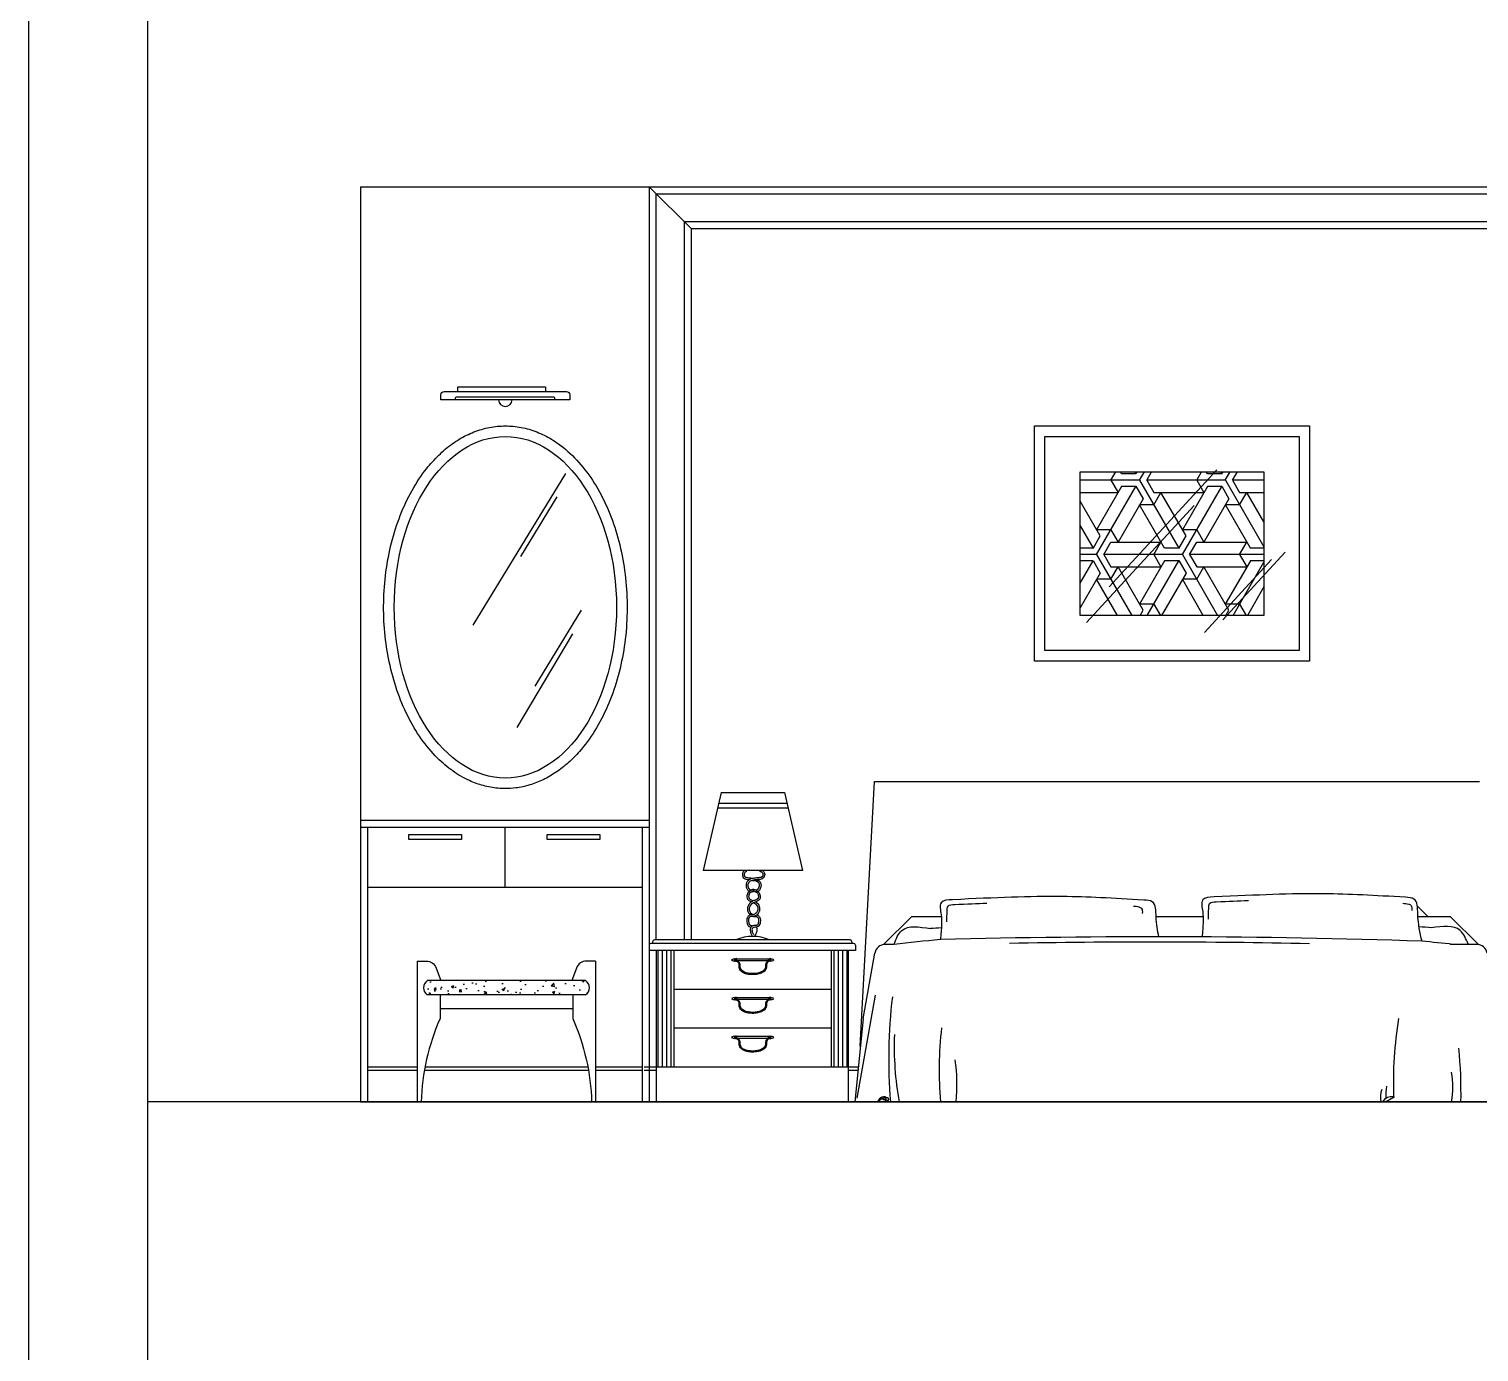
# Model space of a CAD drawing. Header units: inches. Extents: x 8.9 to 51.4, y 11.8 to 36.6.
# Drawn here: x 8.918 to 13.038, y 20.696 to 24.454 of the extents above; entities that cross this region are included whole.
import ezdxf

# ---------------------------------------------------------------- set-up
doc = ezdxf.new("R2010")
doc.units = ezdxf.units.IN
doc.header["$MEASUREMENT"] = 0
for name, color, linetype in [('02', 2, 'Continuous'), ('1', 1, 'Continuous'), ('4', 4, 'Continuous'), ('kadrbm', 4, 'Continuous')]:
    doc.layers.add(name, color=color, linetype=linetype)

# ---------------------------------------------------------------- blocks, each defined once
blk = doc.blocks.new('kadrbm')
at = {"layer": 'kadrbm', "color": 4}
blk.add_lwpolyline([(0, 0), (0, 24.7972), (21, 24.7972), (21, 0), (0, 0)], close=True, dxfattribs=at)
blk.add_lwpolyline([(20.6631, 0.3257), (20.6631, 24.4603), (0.3369, 24.4603), (0.3369, 0.3257), (20.6631, 0.3257)], dxfattribs=at)

msp = doc.modelspace()

# ---------------------------------------------------------------- hatches: boundary and pattern name
at = {"layer": '1'}
h = msp.add_hatch(dxfattribs=at)
h.set_pattern_fill('AR-CONC', color=256, scale=0.01, style=0)
h.set_pattern_definition([(50, (29.044037, 44.339225), (0.07172602, -0.00627521), [0.0075, -0.0825]), (355, (29.04404, 44.339225), (-0.01387513, 0.07521921), [0.006, -0.066]), (100.4514, (29.050014, 44.3387), (0.05785094, 0.06894395), [0.00637402, -0.07011421]), (46.1842, (29.04404, 44.359225), (0.1067241, -0.0165519), [0.01125, -0.12375]), (96.6356, (29.05293, 44.35785), (0.09346627, 0.0974118), [0.00956103, -0.1051713]), (351.1842, (29.04404, 44.35922), (0.0934662, 0.09741186), [0.009, -0.099]), (21, (29.054037, 44.354225), (0.0596907, -0.04026189), [0.0075, -0.0825]), (326, (29.05404, 44.354225), (0.02433153, 0.072515), [0.006, -0.066]), (71.4514, (29.05901, 44.35087), (0.08402226, 0.03225305), [0.00637402, -0.07011421]), (37.5, (29.044037, 44.339225), (0.001215986, 0.033289385), [0, -0.0652, 0, -0.067, 0, -0.06625]), (7.5, (29.044037, 44.339225), (0.026306954, 0.03944117), [0, -0.0382, 0, -0.0637, 0, -0.02525]), (327.5, (29.021737, 44.339225), (0.053382244, -0.002255487), [0, -0.025, 0, -0.078, 0, -0.1035]), (317.5, (29.011737, 44.339225), (0.05831862, 0.0100105), [0, -0.0325, 0, -0.0518, 0, -0.0735])])
h.paths.add_polyline_path([(10.4995, 21.7105, 0.548605), (10.4995, 21.7505), (10.0495, 21.7505, 0.530891), (10.0495, 21.7105)])

# ---------------------------------------------------------------- linework, layer by layer
at = {"layer": '02'}
for p, q in [((9.8601, 24.0061), (13.6801, 24.0061)), ((9.8601, 24.0061), (9.8601, 21.4061)), ((11.9922, 23.1723), (12.0061, 23.1964)), ((12.0227, 23.1901), (12.019, 23.1964)), ((12.0597, 23.1964), (12.0633, 23.1901)), ((12.0633, 23.1899), (12.0671, 23.1964)), ((12.0735, 23.1723), (12.0874, 23.1964)), ((12.0938, 23.1723), (12.1077, 23.1964)), ((12.2361, 23.1723), (12.25, 23.1964)), ((12.2666, 23.1901), (12.2629, 23.1964)), ((12.3035, 23.1964), (12.3072, 23.1901)), ((12.3072, 23.1899), (12.3109, 23.1964)), ((12.3173, 23.1723), (12.3313, 23.1964)), ((12.3377, 23.1723), (12.3516, 23.1964)), ((10.4427, 23.1913), (10.1787, 22.7609)), ((12.0733, 23.1724), (11.9047, 23.1724)), ((11.9922, 23.1725), (12.0125, 23.1373)), ((12.0632, 23.19), (12.0225, 23.19)), ((12.0735, 23.1725), (12.1853, 22.9789)), ((12.3172, 23.1724), (12.0937, 23.1724)), ((12.0938, 23.1725), (12.1141, 23.1373)), ((12.2361, 23.1725), (12.2564, 23.1373)), ((12.307, 23.19), (12.2664, 23.19)), ((12.3174, 23.1725), (12.4267, 22.9832)), ((12.4267, 23.1724), (12.3375, 23.1724)), ((12.3377, 23.1725), (12.358, 23.1373)), ((10.4177, 23.1247), (10.3149, 22.9553)), ((11.9047, 23.1372), (12.0124, 23.1372)), ((11.9516, 22.9611), (12.0633, 23.1547)), ((12.0227, 23.1547), (11.9516, 23.0315)), ((12.0837, 23.1195), (12.0125, 22.9963)), ((12.0632, 23.1548), (12.0225, 23.1548)), ((12.0633, 23.1549), (12.0837, 23.1197)), ((12.114, 23.1372), (12.2562, 23.1372)), ((12.1141, 23.1019), (12.1345, 23.1371)), ((12.2056, 23.0141), (12.1345, 23.1373)), ((12.1954, 22.9611), (12.3072, 23.1547)), ((12.2665, 23.1547), (12.1954, 23.0315)), ((12.3275, 23.1195), (12.2564, 22.9963)), ((12.307, 23.1548), (12.2664, 23.1548)), ((12.3072, 23.1549), (12.3275, 23.1197)), ((12.3578, 23.1372), (12.4267, 23.1372)), ((12.358, 23.1019), (12.3783, 23.1371)), ((12.4267, 23.0536), (12.3783, 23.1373)), ((11.9617, 23.0141), (11.9047, 23.1129)), ((12.114, 23.102), (12.0733, 23.102)), ((12.1446, 22.9789), (12.0735, 23.1021)), ((12.3578, 23.102), (12.3172, 23.102)), ((12.3885, 22.9789), (12.3174, 23.1021)), ((11.9047, 23.0425), (11.9414, 22.9789)), ((11.9921, 23.0316), (11.9514, 23.0316)), ((11.9922, 23.0317), (12.0125, 22.9965)), ((12.2359, 23.0316), (12.1953, 23.0316)), ((12.2361, 23.0317), (12.2564, 22.9965)), ((11.9414, 22.9787), (11.9617, 23.0139)), ((11.9719, 22.9611), (11.9922, 22.9963)), ((11.9921, 22.9964), (12.1343, 22.9964)), ((12.1141, 22.9611), (12.1345, 22.9963)), ((12.1853, 22.9787), (12.2056, 23.0139)), ((12.2157, 22.9611), (12.2361, 22.9963)), ((12.2359, 22.9964), (12.3781, 22.9964)), ((12.358, 22.9611), (12.3783, 22.9963)), ((11.9413, 22.9788), (11.9047, 22.9788)), ((11.9514, 22.9612), (11.9047, 22.9612)), ((11.9516, 22.9613), (12.0516, 22.788)), ((12.1953, 22.9612), (11.9717, 22.9612)), ((11.9719, 22.9613), (11.9922, 22.9261)), ((12.1141, 22.9613), (12.1345, 22.9261)), ((12.1851, 22.9788), (12.1445, 22.9788)), ((12.1954, 22.9613), (12.2955, 22.788)), ((12.4267, 22.9612), (12.2156, 22.9612)), ((12.2157, 22.9613), (12.2361, 22.9261)), ((12.358, 22.9613), (12.3783, 22.9261)), ((12.4267, 22.9788), (12.3883, 22.9788)), ((11.9413, 22.9436), (11.9047, 22.9436)), ((11.9047, 22.88), (11.9414, 22.9435)), ((11.9617, 22.9083), (11.9047, 22.8096)), ((11.9414, 22.9437), (11.9617, 22.9085)), ((11.9921, 22.9261), (12.1343, 22.9261)), ((11.9922, 22.8908), (12.0125, 22.9259)), ((12.0837, 22.8029), (12.0125, 22.9261)), ((12.1446, 22.9435), (12.0735, 22.8204)), ((12.0955, 22.788), (12.1853, 22.9435)), ((12.2056, 22.9083), (12.1361, 22.788)), ((12.1851, 22.9436), (12.1445, 22.9436)), ((12.1853, 22.9437), (12.2056, 22.9085)), ((12.2359, 22.9261), (12.3781, 22.9261)), ((12.2361, 22.8908), (12.2564, 22.9259)), ((12.3275, 22.8029), (12.2564, 22.9261)), ((12.3885, 22.9435), (12.3173, 22.8204)), ((12.3393, 22.788), (12.4267, 22.9393)), ((12.4267, 22.9436), (12.3883, 22.9436)), ((11.9921, 22.8909), (11.9514, 22.8909)), ((12.011, 22.788), (11.9516, 22.8909)), ((12.2359, 22.8909), (12.1953, 22.8909)), ((12.2548, 22.788), (12.1954, 22.8909)), ((12.4267, 22.8689), (12.3799, 22.788)), ((10.4872, 22.8026), (10.3552, 22.5874)), ((12.114, 22.8205), (12.0733, 22.8205)), ((12.0751, 22.788), (12.0837, 22.8028)), ((12.1141, 22.8205), (12.1329, 22.788)), ((12.3578, 22.8205), (12.3172, 22.8205)), ((12.319, 22.788), (12.3275, 22.8028)), ((12.358, 22.8205), (12.3768, 22.788)), ((10.4622, 22.7359), (10.3038, 22.4693)), ((10.8844, 22.2855), (10.8335, 22.063)), ((10.8773, 22.2549), (11.0715, 22.2549)), ((10.8844, 22.2855), (11.0645, 22.2855)), ((11.0645, 22.2855), (11.1163, 22.063)), ((10.8742, 22.2412), (11.0746, 22.2412)), ((11.1163, 22.063), (10.8335, 22.063)), ((10.9605, 22.0355), (10.9624, 22.0355)), ((10.9737, 22.0355), (10.9904, 22.0355)), ((10.7055, 21.5061), (10.7055, 21.8361)), ((10.718, 21.5061), (10.718, 21.8361)), ((10.7305, 21.5061), (10.7305, 21.8361)), ((10.743, 21.5061), (10.743, 21.8361)), ((11.02, 21.8066), (10.9288, 21.8066)), ((11.0199, 21.8116), (10.9289, 21.8116)), ((11.2055, 21.5061), (11.2055, 21.8361)), ((11.218, 21.5061), (11.218, 21.8361)), ((11.2305, 21.5061), (11.2305, 21.8361)), ((11.243, 21.5061), (11.243, 21.8361)), ((11.02, 21.6966), (10.9288, 21.6966)), ((11.0199, 21.7016), (10.9289, 21.7016)), ((11.3227, 21.7095), (11.2705, 21.4165)), ((11.0199, 21.5916), (10.9289, 21.5916)), ((11.02, 21.5866), (10.9288, 21.5866)), ((9.8801, 21.4961), (10.0211, 21.4961)), ((10.0416, 21.4961), (10.5075, 21.4961)), ((10.528, 21.4961), (10.6601, 21.4961)), ((10.6659, 21.4961), (10.7001, 21.4961)), ((11.2461, 21.4961), (11.2741, 21.4961)), ((9.8601, 21.4061), (13.6801, 21.4061)), ((11.3301, 21.4061), (11.3521, 21.4088)), ((11.3616, 21.41), (11.3338, 21.4146))]:
    msp.add_line(p, q, dxfattribs=at)
msp.add_lwpolyline([(10.4122, 23.401), (10.4122, 23.4042, 0.414214), (10.4082, 23.4082), (10.133, 23.4082, 0.414214), (10.129, 23.4042), (10.129, 23.401)], format="xyb", dxfattribs=at)
for centre, radius, start, end in [((10.9744, 21.7597), 0.1167, 65.7073, 114.2927), ((12.111, 0.812), 21.0481, 88.78758, 91.10914), ((10.9207, 21.8021), 0.00955, 69.0492, 130.2371), ((10.9207, 21.8166), 0.00955, 229.7629, 290.9508), ((11.0281, 21.8021), 0.00955, 49.7629, 110.9508), ((11.0281, 21.8166), 0.00955, 249.0492, 310.2371), ((10.9207, 21.6921), 0.00955, 69.0492, 130.2371), ((10.9207, 21.7066), 0.00955, 229.7629, 290.9508), ((11.0281, 21.6921), 0.00955, 49.7629, 110.9508), ((11.0281, 21.7066), 0.00955, 249.0492, 310.2371), ((12.8971, 21.527), 1.5362, 173.3744, 184.5115), ((13.9023, 21.462), 1.1075, 170.608, 182.1148), ((10.9207, 21.5821), 0.00955, 69.0492, 130.2371), ((10.9207, 21.5966), 0.00955, 229.7629, 290.9508), ((11.0281, 21.5821), 0.00955, 49.7629, 110.9508), ((11.0281, 21.5966), 0.00955, 249.0492, 310.2371), ((12.2348, 21.5618), 0.8584, 177.6341, 190.448), ((12.515, 21.4971), 1.0109, 173.2046, 185.1631), ((11.7439, 21.4337), 1.2431, 358.7303, 5.7732), ((11.0759, 21.456), 0.4789, 354.0229, 8.3723), ((12.7286, 21.4482), 0.2353, 349.7075, 10.2925), ((12.8458, 21.4179), 0.0875, 164.2136, 187.7502), ((12.9954, 21.4164), 0.2224, 171.0002, 180.1203)]:
    msp.add_arc(centre, radius, start, end, dxfattribs=at)
for centre in [(10.9245, 21.8094), (10.9245, 21.6994), (10.9245, 21.5894)]:
    msp.add_ellipse(centre, major_axis=(0, 0.0047), ratio=0.287353, dxfattribs=at)
for centre, major_axis, ratio, start_param, end_param in [((10.9264, 21.8092), (-0.00001, 0.00346), 0.499816, 2.572703, 6.805763), ((10.9276, 21.8092), (0, 0.00386), 0.448757, 2.645237, 6.768924), ((10.9264, 21.6992), (-0.00001, 0.00346), 0.499816, 2.572703, 6.805763), ((10.9276, 21.6992), (0, 0.00386), 0.448757, 2.645237, 6.768924), ((10.9264, 21.5892), (-0.00001, 0.00346), 0.499816, 2.572703, 6.805763), ((10.9276, 21.5892), (0, 0.00386), 0.448757, 2.645237, 6.768924)]:
    msp.add_ellipse(centre, major_axis=major_axis, ratio=ratio, start_param=start_param, end_param=end_param, dxfattribs=at)
at = {"layer": '02', "extrusion": (0, 0, -1)}
for centre, major_axis, ratio, start_param, end_param in [((11.0213, 21.8092), (0, 0.00386), 0.448757, 2.645237, 6.768924), ((11.0224, 21.8092), (0.00001, 0.00346), 0.499816, 2.572703, 6.805763), ((11.0213, 21.6992), (0, 0.00386), 0.448757, 2.645237, 6.768924), ((11.0224, 21.6992), (0.00001, 0.00346), 0.499816, 2.572703, 6.805763), ((11.0213, 21.5892), (0, 0.00386), 0.448757, 2.645237, 6.768924), ((11.0224, 21.5892), (0.00001, 0.00346), 0.499816, 2.572703, 6.805763)]:
    msp.add_ellipse(centre, major_axis=major_axis, ratio=ratio, start_param=start_param, end_param=end_param, dxfattribs=at)
for centre in [(11.0244, 21.8094), (11.0244, 21.6994), (11.0244, 21.5894)]:
    msp.add_ellipse(centre, major_axis=(0, 0.0047), ratio=0.287353, dxfattribs=at)
at = {"layer": '02'}
for points, knots in [([(10.9511, 22.063), (10.9485, 22.061), (10.9439, 22.0551), (10.9471, 22.039), (10.9579, 22.0381), (10.9656, 22.0376)], [120.742501, 120.742501, 120.742501, 120.742501, 130.241288, 141.563358, 161.821253, 161.821253, 161.821253, 161.821253]), ([(10.9575, 22.0609), (10.9574, 22.0608), (10.9573, 22.0608), (10.9568, 22.0606), (10.9565, 22.0605), (10.9556, 22.06), (10.9551, 22.0597), (10.9537, 22.0587), (10.9529, 22.0581), (10.9517, 22.0567), (10.9512, 22.0559), (10.9507, 22.0549), (10.9506, 22.0546), (10.9504, 22.054), (10.9504, 22.0538), (10.9503, 22.0533), (10.9502, 22.053), (10.9502, 22.0522), (10.9502, 22.0516), (10.9503, 22.0504), (10.9504, 22.0498), (10.9507, 22.0487), (10.9509, 22.0482), (10.9512, 22.0474), (10.9514, 22.0472), (10.9516, 22.0467), (10.9518, 22.0465), (10.9521, 22.0461), (10.9523, 22.0459), (10.9528, 22.0454), (10.9532, 22.0451), (10.9541, 22.0446), (10.9547, 22.0444), (10.9559, 22.0439), (10.9566, 22.0437), (10.9581, 22.0434), (10.9589, 22.0433), (10.9614, 22.0429), (10.9632, 22.0428), (10.967, 22.0425), (10.969, 22.0423), (10.9722, 22.042), (10.9733, 22.0419), (10.9752, 22.0416), (10.976, 22.0415), (10.9768, 22.0413)], [109.595734, 109.595734, 109.595734, 109.595734, 110.114808, 110.114808, 111.39246, 111.39246, 113.947765, 113.947765, 117.924196, 117.924196, 121.900628, 121.900628, 123.560075, 123.560075, 124.805542, 124.805542, 126.05101, 126.05101, 128.541946, 128.541946, 131.032881, 131.032881, 133.545527, 133.545527, 135.024012, 135.024012, 136.681272, 136.681272, 138.338532, 138.338532, 141.222081, 141.222081, 144.10563, 144.10563, 146.989179, 146.989179, 149.872728, 149.872728, 154.962376, 154.962376, 160.052023, 160.052023, 162.656156, 162.656156, 164.564552, 164.564552, 164.564552, 164.564552]), ([(10.9935, 22.0616), (10.9935, 22.0616), (10.9936, 22.0616), (10.9943, 22.0614), (10.9949, 22.0613), (10.9959, 22.061), (10.9962, 22.0608), (10.9968, 22.0606), (10.9971, 22.0605), (10.998, 22.06), (10.9985, 22.0597), (10.9999, 22.0587), (11.0007, 22.0581), (11.0019, 22.0567), (11.0024, 22.0559), (11.0029, 22.0549), (11.003, 22.0546), (11.0032, 22.054), (11.0032, 22.0538), (11.0033, 22.0533), (11.0034, 22.053), (11.0034, 22.0522), (11.0034, 22.0516), (11.0033, 22.0504), (11.0032, 22.0498), (11.0029, 22.0487), (11.0027, 22.0482), (11.0024, 22.0474), (11.0023, 22.0472), (11.002, 22.0467), (11.0018, 22.0465), (11.0015, 22.0461), (11.0013, 22.0459), (11.0008, 22.0454), (11.0004, 22.0451), (10.9995, 22.0446), (10.9989, 22.0444), (10.9977, 22.0439), (10.997, 22.0437), (10.9955, 22.0434), (10.9947, 22.0433), (10.9922, 22.0429), (10.9904, 22.0428), (10.9866, 22.0425), (10.9846, 22.0423), (10.9814, 22.042), (10.9803, 22.0419), (10.977, 22.0414), (10.9748, 22.041), (10.9704, 22.0398), (10.9683, 22.039), (10.9648, 22.0372), (10.9635, 22.0364), (10.961, 22.0344), (10.9598, 22.0332), (10.958, 22.0308), (10.9573, 22.0296), (10.9564, 22.0273), (10.9561, 22.0263), (10.9558, 22.0245), (10.9557, 22.0238), (10.9556, 22.0224), (10.9556, 22.0218), (10.9556, 22.0195), (10.9558, 22.0179), (10.9565, 22.0149), (10.957, 22.0134), (10.9581, 22.0107), (10.9587, 22.0095), (10.96, 22.0075), (10.9607, 22.0067), (10.9622, 22.0053), (10.9629, 22.0047), (10.9645, 22.0036), (10.9655, 22.0032), (10.9669, 22.0028), (10.9674, 22.0027), (10.9681, 22.0026), (10.9684, 22.0026), (10.969, 22.0026), (10.9692, 22.0026), (10.97, 22.0026), (10.9705, 22.0026), (10.9719, 22.0029), (10.9726, 22.0031), (10.974, 22.0035), (10.9746, 22.0037), (10.9756, 22.004), (10.9761, 22.0042), (10.9766, 22.0043), (10.9767, 22.0043), (10.9769, 22.0044), (10.9771, 22.0044), (10.9775, 22.0044), (10.9777, 22.0045), (10.9783, 22.0045), (10.9787, 22.0044), (10.9799, 22.0042), (10.9807, 22.004), (10.9823, 22.0033), (10.9831, 22.0029), (10.9846, 22.0018), (10.9853, 22.0012), (10.9867, 21.9999), (10.9872, 21.9993), (10.9886, 21.9975), (10.9892, 21.9963), (10.9899, 21.9943), (10.9901, 21.9936), (10.9905, 21.9922), (10.9906, 21.9914), (10.9908, 21.9897), (10.9908, 21.9887), (10.9906, 21.987), (10.9904, 21.9862), (10.9901, 21.9853), (10.99, 21.9851), (10.9898, 21.9848), (10.9898, 21.9846), (10.9896, 21.9844), (10.9895, 21.9842), (10.9892, 21.9839), (10.989, 21.9836), (10.9883, 21.9829), (10.9877, 21.9825), (10.9864, 21.9816), (10.9856, 21.9812), (10.984, 21.9803), (10.983, 21.9799), (10.9808, 21.9789), (10.9794, 21.9784), (10.9765, 21.9772), (10.9751, 21.9766), (10.9722, 21.9752), (10.9708, 21.9744), (10.9688, 21.9729), (10.9683, 21.9725), (10.9673, 21.9717), (10.9668, 21.9712), (10.9654, 21.9698), (10.9646, 21.9687), (10.9626, 21.9658), (10.9616, 21.9637), (10.9601, 21.9594), (10.9596, 21.9571), (10.9595, 21.9536), (10.9595, 21.9524), (10.9598, 21.9506), (10.9599, 21.9499), (10.9602, 21.9485), (10.9604, 21.9478), (10.9611, 21.9458), (10.9617, 21.9445), (10.9633, 21.9416), (10.9644, 21.9401), (10.9662, 21.9382), (10.9666, 21.9378), (10.9671, 21.9374)], [106.203848, 106.203848, 106.203848, 106.203848, 106.309256, 106.309256, 108.837155, 108.837155, 110.114808, 110.114808, 111.39246, 111.39246, 113.947764, 113.947764, 117.924196, 117.924196, 121.900628, 121.900628, 123.560073, 123.560073, 124.805541, 124.805541, 126.051008, 126.051008, 128.541944, 128.541944, 131.032879, 131.032879, 133.545529, 133.545529, 135.024013, 135.024013, 136.681273, 136.681273, 138.338533, 138.338533, 141.222082, 141.222082, 144.105631, 144.105631, 146.989181, 146.989181, 149.87273, 149.87273, 154.962378, 154.962378, 160.052026, 160.052026, 162.656157, 162.656157, 167.864421, 167.864421, 173.072684, 173.072684, 176.663539, 176.663539, 180.254394, 180.254394, 183.17065, 183.17065, 185.370032, 185.370032, 186.75678, 186.75678, 188.143528, 188.143528, 191.28169, 191.28169, 194.419851, 194.419851, 197.058611, 197.058611, 199.221261, 199.221261, 200.991937, 200.991937, 202.762613, 202.762613, 203.540829, 203.540829, 204.003289, 204.003289, 204.46575, 204.46575, 205.390671, 205.390671, 207.119714, 207.119714, 208.848757, 208.848757, 210.5778, 210.5778, 211.090501, 211.090501, 212.115902, 212.115902, 213.141304, 213.141304, 215.192108, 215.192108, 218.693253, 218.693253, 222.194399, 222.194399, 225.695545, 225.695545, 229.19669, 229.19669, 234.560184, 234.560184, 237.335007, 237.335007, 240.109831, 240.109831, 243.733724, 243.733724, 247.357617, 247.357617, 248.719926, 248.719926, 249.671664, 249.671664, 250.623402, 250.623402, 252.526878, 252.526878, 255.664742, 255.664742, 258.802606, 258.802606, 261.94047, 261.94047, 266.130687, 266.130687, 270.320903, 270.320903, 274.511119, 274.511119, 276.064104, 276.064104, 277.617089, 277.617089, 280.723059, 280.723059, 285.922804, 285.922804, 291.122548, 291.122548, 293.669866, 293.669866, 295.183731, 295.183731, 296.697597, 296.697597, 299.725328, 299.725328, 303.929283, 303.929283, 305.254655, 305.254655, 305.254655, 305.254655]), ([(11.0025, 22.063), (11.0051, 22.061), (11.0097, 22.0551), (11.006, 22.0362), (10.9812, 22.0396), (10.955, 22.0292), (10.965, 22.0042), (10.9782, 22.0114), (10.9897, 22.0058), (10.9961, 21.9948), (10.996, 21.9786), (10.9812, 21.9742), (10.9679, 21.9675), (10.9609, 21.9514), (10.9705, 21.9393), (10.9765, 21.9381), (10.9768, 21.938)], [114.621033, 114.621033, 114.621033, 114.621033, 124.12004, 135.44211, 162.810921, 185.967208, 203.984139, 211.098678, 225.556746, 236.765717, 249.050556, 267.657282, 275.909022, 294.238731, 311.372704, 312.363402, 312.363402, 312.363402, 312.363402]), ([(10.9799, 22.0355), (10.9865, 22.0336), (10.9975, 22.0265), (10.9886, 22.0042), (10.9754, 22.0114), (10.9639, 22.0058), (10.9575, 21.9948), (10.9576, 21.9803), (10.9662, 21.9763), (10.9709, 21.9744)], [174.175905, 174.175905, 174.175905, 174.175905, 192.088456, 210.105387, 217.219926, 231.677994, 242.886965, 255.171804, 269.338797, 269.338797, 269.338797, 269.338797]), ([(10.9905, 22.0361), (10.9908, 22.0358), (10.9911, 22.0356), (10.9926, 22.0344), (10.9938, 22.0332), (10.9956, 22.0308), (10.9963, 22.0296), (10.9972, 22.0273), (10.9975, 22.0263), (10.9978, 22.0245), (10.9979, 22.0238), (10.998, 22.0224), (10.9981, 22.0218), (10.998, 22.0195), (10.9978, 22.0179), (10.9971, 22.0149), (10.9966, 22.0134), (10.9955, 22.0107), (10.9949, 22.0095), (10.9936, 22.0075), (10.9929, 22.0067), (10.9914, 22.0053), (10.9907, 22.0047), (10.9891, 22.0036), (10.9881, 22.0032), (10.9867, 22.0028), (10.9862, 22.0027), (10.9855, 22.0026), (10.9852, 22.0026), (10.9846, 22.0026), (10.9844, 22.0026), (10.9836, 22.0026), (10.9831, 22.0026), (10.9818, 22.0029), (10.981, 22.0031), (10.9796, 22.0035), (10.979, 22.0037), (10.978, 22.004), (10.9775, 22.0042), (10.977, 22.0043), (10.9769, 22.0043), (10.9767, 22.0044), (10.9765, 22.0044), (10.9761, 22.0044), (10.9759, 22.0045), (10.9753, 22.0045), (10.9749, 22.0044), (10.9737, 22.0042), (10.9729, 22.004), (10.9713, 22.0033), (10.9705, 22.0029), (10.969, 22.0018), (10.9683, 22.0012), (10.9669, 21.9999), (10.9664, 21.9993), (10.9651, 21.9975), (10.9644, 21.9963), (10.9637, 21.9943), (10.9635, 21.9936), (10.9631, 21.9922), (10.963, 21.9914), (10.9628, 21.9897), (10.9628, 21.9887), (10.963, 21.987), (10.9632, 21.9862), (10.9635, 21.9853), (10.9636, 21.9851), (10.9638, 21.9848), (10.9639, 21.9846), (10.964, 21.9844), (10.9641, 21.9842), (10.9644, 21.9839), (10.9646, 21.9836), (10.9653, 21.9829), (10.9659, 21.9825), (10.9672, 21.9816), (10.968, 21.9812), (10.9697, 21.9803), (10.9706, 21.9799), (10.9728, 21.9789), (10.9742, 21.9784), (10.976, 21.9777), (10.9764, 21.9775), (10.9768, 21.9773)], [175.822221, 175.822221, 175.822221, 175.822221, 176.66354, 176.66354, 180.254395, 180.254395, 183.17065, 183.17065, 185.37003, 185.37003, 186.756777, 186.756777, 188.143524, 188.143524, 191.281685, 191.281685, 194.419846, 194.419846, 197.058607, 197.058607, 199.221257, 199.221257, 200.991934, 200.991934, 202.762611, 202.762611, 203.540826, 203.540826, 204.003283, 204.003283, 204.46574, 204.46574, 205.390653, 205.390653, 207.119692, 207.119692, 208.84873, 208.84873, 210.577769, 210.577769, 211.090488, 211.090488, 212.115926, 212.115926, 213.141364, 213.141364, 215.192241, 215.192241, 218.693412, 218.693412, 222.194582, 222.194582, 225.695753, 225.695753, 229.196924, 229.196924, 234.560419, 234.560419, 237.335343, 237.335343, 240.110267, 240.110267, 243.734087, 243.734087, 247.357908, 247.357908, 248.720479, 248.720479, 249.672178, 249.672178, 250.623878, 250.623878, 252.527277, 252.527277, 255.665235, 255.665235, 258.803192, 258.803192, 261.94115, 261.94115, 266.13093, 266.13093, 267.262592, 267.262592, 267.262592, 267.262592]), ([(10.9768, 21.9719), (10.9788, 21.9709), (10.986, 21.9669), (10.9927, 21.9514), (10.9801, 21.9355), (10.9657, 21.9394), (10.9573, 21.929), (10.9571, 21.9171), (10.9605, 21.9041), (10.9672, 21.9028), (10.9694, 21.9025)], [275.432758, 275.432758, 275.432758, 275.432758, 282.03027, 300.359979, 317.493952, 329.894392, 339.235888, 352.440217, 366.330787, 372.56457, 372.56457, 372.56457, 372.56457]), ([(10.9827, 21.9744), (10.9832, 21.974), (10.9838, 21.9737), (10.9848, 21.9729), (10.9853, 21.9725), (10.9863, 21.9717), (10.9868, 21.9712), (10.9882, 21.9698), (10.989, 21.9687), (10.991, 21.9658), (10.9921, 21.9637), (10.9935, 21.9594), (10.994, 21.9571), (10.9941, 21.9536), (10.9941, 21.9524), (10.9938, 21.9506), (10.9937, 21.9499), (10.9934, 21.9485), (10.9932, 21.9478), (10.9925, 21.9458), (10.9919, 21.9445), (10.9903, 21.9416), (10.9892, 21.9401), (10.9865, 21.9373), (10.985, 21.9361), (10.9827, 21.9347), (10.982, 21.9344), (10.9807, 21.9339), (10.9799, 21.9336), (10.9788, 21.9333), (10.9785, 21.9332), (10.9778, 21.9331), (10.9774, 21.9331), (10.9764, 21.9329), (10.9758, 21.9329), (10.9741, 21.9328), (10.9731, 21.9328), (10.9713, 21.9328), (10.9705, 21.9328), (10.9691, 21.9327), (10.9686, 21.9326), (10.9679, 21.9325), (10.9677, 21.9324), (10.9675, 21.9323), (10.9674, 21.9323), (10.9672, 21.9322), (10.9671, 21.9321), (10.9667, 21.9319), (10.9665, 21.9317), (10.9657, 21.9311), (10.9652, 21.9305), (10.9643, 21.9292), (10.9639, 21.9285), (10.9632, 21.927), (10.963, 21.9262), (10.9626, 21.9246), (10.9625, 21.9238), (10.9624, 21.9221), (10.9624, 21.9211), (10.9625, 21.9196), (10.9626, 21.919), (10.9627, 21.9178), (10.9628, 21.9172), (10.963, 21.9159), (10.9631, 21.9153), (10.9634, 21.9137), (10.9637, 21.9127), (10.9643, 21.911), (10.9646, 21.9103), (10.9652, 21.9094), (10.9654, 21.9091), (10.9657, 21.9088), (10.9659, 21.9087), (10.9661, 21.9085), (10.9661, 21.9085), (10.9663, 21.9084), (10.9663, 21.9083), (10.9667, 21.9082), (10.967, 21.9081), (10.9678, 21.9078), (10.9683, 21.9077), (10.9694, 21.9075), (10.97, 21.9075), (10.9713, 21.9073), (10.9721, 21.9073), (10.9736, 21.9071), (10.9745, 21.907), (10.9758, 21.9068), (10.9763, 21.9067), (10.9768, 21.9066)], [273.018356, 273.018356, 273.018356, 273.018356, 274.510489, 274.510489, 276.063181, 276.063181, 277.615873, 277.615873, 280.721257, 280.721257, 285.921053, 285.921053, 291.120849, 291.120849, 293.667498, 293.667498, 295.181592, 295.181592, 296.695687, 296.695687, 299.723875, 299.723875, 303.927971, 303.927971, 308.132068, 308.132068, 309.640977, 309.640977, 311.237915, 311.237915, 311.987526, 311.987526, 312.737138, 312.737138, 314.236361, 314.236361, 316.851827, 316.851827, 319.467293, 319.467293, 322.082759, 322.082759, 323.287723, 323.287723, 324.154038, 324.154038, 325.020352, 325.020352, 326.752981, 326.752981, 330.113971, 330.113971, 333.474961, 333.474961, 336.835951, 336.835951, 340.19694, 340.19694, 343.55793, 343.55793, 345.364232, 345.364232, 347.337463, 347.337463, 349.310694, 349.310694, 352.608363, 352.608363, 355.906032, 355.906032, 358.103707, 358.103707, 359.463684, 359.463684, 360.29394, 360.29394, 361.124196, 361.124196, 363.114013, 363.114013, 365.103831, 365.103831, 367.093648, 367.093648, 369.083465, 369.083465, 371.073282, 371.073282, 372.234378, 372.234378, 372.234378, 372.234378]), ([(10.9768, 21.933), (10.9774, 21.9329), (10.9779, 21.9329), (10.9795, 21.9328), (10.9805, 21.9328), (10.9823, 21.9328), (10.9831, 21.9328), (10.9845, 21.9327), (10.985, 21.9326), (10.9857, 21.9325), (10.9859, 21.9324), (10.9861, 21.9323), (10.9862, 21.9323), (10.9864, 21.9322), (10.9865, 21.9321), (10.9869, 21.9319), (10.9871, 21.9318), (10.9878, 21.9311), (10.9883, 21.9306), (10.9893, 21.9293), (10.9897, 21.9285), (10.9904, 21.9271), (10.9906, 21.9263), (10.991, 21.9247), (10.9911, 21.9239), (10.9912, 21.9222), (10.9912, 21.9213), (10.9911, 21.9197), (10.991, 21.9191), (10.9909, 21.9179), (10.9908, 21.9172), (10.9906, 21.9159), (10.9905, 21.9153), (10.9901, 21.9136), (10.9899, 21.9127), (10.9893, 21.911), (10.989, 21.9103), (10.9884, 21.9094), (10.9882, 21.9091), (10.9879, 21.9088), (10.9877, 21.9087), (10.9876, 21.9085), (10.9875, 21.9085), (10.9874, 21.9084), (10.9873, 21.9083), (10.987, 21.9082), (10.9867, 21.9081), (10.9859, 21.9078), (10.9854, 21.9077), (10.9843, 21.9076), (10.9837, 21.9075), (10.9824, 21.9073), (10.9817, 21.9073), (10.9801, 21.9071), (10.9793, 21.907), (10.9777, 21.9068), (10.9768, 21.9067), (10.975, 21.9062), (10.9741, 21.9059), (10.9726, 21.9052), (10.972, 21.9049), (10.971, 21.9042), (10.9706, 21.9038), (10.97, 21.9032), (10.9696, 21.9028), (10.9691, 21.902), (10.9688, 21.9016), (10.9683, 21.9005), (10.968, 21.8997), (10.9676, 21.8983), (10.9675, 21.8976), (10.9673, 21.8962), (10.9673, 21.8955), (10.9674, 21.8934), (10.9675, 21.8921), (10.9679, 21.8901), (10.9681, 21.8894), (10.9684, 21.888), (10.9686, 21.8874), (10.969, 21.8861), (10.9692, 21.8855), (10.9699, 21.8837), (10.9705, 21.8825), (10.9717, 21.8803), (10.9724, 21.8793), (10.9731, 21.8784)], [312.96731, 312.96731, 312.96731, 312.96731, 314.244048, 314.244048, 316.859404, 316.859404, 319.47476, 319.47476, 322.090115, 322.090115, 323.299435, 323.299435, 324.142567, 324.142567, 324.9857, 324.9857, 326.671964, 326.671964, 330.016991, 330.016991, 333.362018, 333.362018, 336.707046, 336.707046, 340.052073, 340.052073, 343.3971, 343.3971, 345.302768, 345.302768, 347.338494, 347.338494, 349.37422, 349.37422, 352.659805, 352.659805, 355.945391, 355.945391, 358.137644, 358.137644, 359.430974, 359.430974, 360.240761, 360.240761, 361.050549, 361.050549, 363.024365, 363.024365, 364.998182, 364.998182, 366.971998, 366.971998, 368.945815, 368.945815, 370.919631, 370.919631, 372.893448, 372.893448, 374.867264, 374.867264, 376.139596, 376.139596, 376.954778, 376.954778, 377.716982, 377.716982, 378.479186, 378.479186, 379.895926, 379.895926, 381.312665, 381.312665, 382.729404, 382.729404, 385.528548, 385.528548, 387.162428, 387.162428, 388.690273, 388.690273, 390.218117, 390.218117, 393.273806, 393.273806, 395.989199, 395.989199, 395.989199, 395.989199]), ([(10.9865, 21.9374), (10.9871, 21.9373), (10.9905, 21.9362), (10.9963, 21.929), (10.9965, 21.9171), (10.9931, 21.904), (10.9827, 21.9021), (10.9712, 21.9019), (10.9726, 21.8898), (10.9752, 21.8839), (10.9768, 21.8818)], [322.011843, 322.011843, 322.011843, 322.011843, 323.773144, 333.11464, 346.318969, 360.209539, 366.781568, 377.338024, 387.713462, 395.592473, 395.592473, 395.592473, 395.592473]), ([(10.9842, 21.9025), (10.9842, 21.9025), (10.9842, 21.9025), (10.9844, 21.9022), (10.9846, 21.9018), (10.9852, 21.9008), (10.9855, 21.9001), (10.9859, 21.8987), (10.9861, 21.898), (10.9863, 21.8966), (10.9863, 21.8959), (10.9863, 21.8939), (10.9861, 21.8926), (10.9858, 21.8904), (10.9856, 21.8895), (10.9852, 21.888), (10.985, 21.8875), (10.9847, 21.8864), (10.9845, 21.8859), (10.9839, 21.8843), (10.9835, 21.8833), (10.9823, 21.8809), (10.9814, 21.8795), (10.9799, 21.8776), (10.9793, 21.877), (10.9787, 21.8764)], [377.650713, 377.650713, 377.650713, 377.650713, 377.671372, 377.671372, 378.287433, 378.287433, 379.6663, 379.6663, 381.045166, 381.045166, 382.424032, 382.424032, 385.138632, 385.138632, 387.289308, 387.289308, 388.563891, 388.563891, 389.838473, 389.838473, 392.387639, 392.387639, 396.076631, 396.076631, 397.979992, 397.979992, 397.979992, 397.979992]), ([(11.0204, 21.8059), (11.02, 21.8057), (11.0196, 21.8055), (11.0185, 21.805), (11.0181, 21.8043), (11.017, 21.8034), (11.017, 21.8028), (11.0159, 21.8021), (11.0155, 21.8014), (11.015, 21.7999), (11.0149, 21.7997), (11.0147, 21.7997), (11.0145, 21.7988), (11.0143, 21.7983), (11.0142, 21.798), (11.014, 21.7969), (11.0139, 21.7961), (11.0139, 21.7942), (11.0139, 21.7932), (11.0138, 21.7915), (11.0138, 21.791), (11.0137, 21.7899), (11.0136, 21.7895), (11.0135, 21.7885), (11.0134, 21.7881), (11.0131, 21.7867), (11.0128, 21.7859), (11.0118, 21.7832), (11.0109, 21.7815), (11.0086, 21.7785), (11.0072, 21.7772), (11.0042, 21.7748), (11.0025, 21.7738), (10.999, 21.772), (10.9971, 21.7712), (10.9909, 21.7692), (10.9863, 21.7683), (10.9788, 21.7676), (10.976, 21.7675), (10.9704, 21.7676), (10.9677, 21.7677), (10.9614, 21.7685), (10.958, 21.7691), (10.9516, 21.771), (10.9487, 21.7723), (10.9443, 21.7749), (10.9427, 21.7761), (10.9399, 21.7789), (10.9388, 21.7805), (10.937, 21.784), (10.9363, 21.7859), (10.936, 21.7885), (10.9359, 21.789), (10.9359, 21.79), (10.9359, 21.7905), (10.9359, 21.792), (10.9359, 21.7929), (10.9359, 21.7947), (10.9359, 21.7955), (10.9361, 21.7966), (10.936, 21.797), (10.936, 21.7976), (10.9359, 21.7978), (10.9358, 21.798), (10.9357, 21.7982), (10.9355, 21.7986), (10.9357, 21.799), (10.935, 21.7996), (10.9349, 21.7999), (10.9345, 21.8011), (10.9339, 21.802), (10.9319, 21.8035), (10.9305, 21.8047), (10.929, 21.8054), (10.9286, 21.8056), (10.9283, 21.8057)], [0, 0, 0, 0, 1.151224, 1.151224, 3.453671, 3.453671, 5.998117, 5.998117, 8.542563, 8.542563, 9.985548, 9.985548, 11.428532, 11.428532, 12.871517, 12.871517, 15.757436, 15.757436, 18.643355, 18.643355, 20.146326, 20.146326, 21.335255, 21.335255, 22.524183, 22.524183, 24.90204, 24.90204, 30.047196, 30.047196, 35.192351, 35.192351, 40.337506, 40.337506, 45.482662, 45.482662, 56.451045, 56.451045, 62.775339, 62.775339, 69.099632, 69.099632, 77.210466, 77.210466, 85.3213, 85.3213, 90.618261, 90.618261, 95.915222, 95.915222, 101.212183, 101.212183, 102.515526, 102.515526, 103.818868, 103.818868, 106.517278, 106.517278, 109.215688, 109.215688, 111.147732, 111.147732, 112.022625, 112.022625, 112.897518, 112.897518, 115.015374, 115.015374, 117.133229, 117.133229, 119.251085, 119.251085, 122.838921, 122.838921, 123.885454, 123.885454, 123.885454, 123.885454]), ([(11.0204, 21.6959), (11.02, 21.6957), (11.0196, 21.6955), (11.0185, 21.695), (11.0181, 21.6943), (11.017, 21.6934), (11.017, 21.6928), (11.0159, 21.6921), (11.0155, 21.6914), (11.015, 21.6899), (11.0149, 21.6897), (11.0147, 21.6897), (11.0145, 21.6888), (11.0143, 21.6883), (11.0142, 21.688), (11.014, 21.6869), (11.0139, 21.6861), (11.0139, 21.6842), (11.0139, 21.6832), (11.0138, 21.6815), (11.0138, 21.681), (11.0137, 21.6799), (11.0136, 21.6795), (11.0135, 21.6785), (11.0134, 21.6781), (11.0131, 21.6767), (11.0128, 21.6759), (11.0118, 21.6732), (11.0109, 21.6715), (11.0086, 21.6685), (11.0072, 21.6672), (11.0042, 21.6648), (11.0025, 21.6638), (10.999, 21.662), (10.9971, 21.6612), (10.9909, 21.6592), (10.9863, 21.6583), (10.9788, 21.6576), (10.976, 21.6575), (10.9704, 21.6576), (10.9677, 21.6577), (10.9614, 21.6585), (10.958, 21.6591), (10.9516, 21.661), (10.9487, 21.6623), (10.9443, 21.6649), (10.9427, 21.6661), (10.9399, 21.6689), (10.9388, 21.6705), (10.937, 21.674), (10.9363, 21.6759), (10.936, 21.6785), (10.9359, 21.679), (10.9359, 21.68), (10.9359, 21.6805), (10.9359, 21.682), (10.9359, 21.6829), (10.9359, 21.6847), (10.9359, 21.6855), (10.9361, 21.6866), (10.936, 21.687), (10.936, 21.6876), (10.9359, 21.6878), (10.9358, 21.688), (10.9357, 21.6882), (10.9355, 21.6886), (10.9357, 21.689), (10.935, 21.6896), (10.9349, 21.6899), (10.9345, 21.6911), (10.9339, 21.692), (10.9319, 21.6935), (10.9305, 21.6947), (10.929, 21.6954), (10.9286, 21.6956), (10.9283, 21.6957)], [0, 0, 0, 0, 1.151224, 1.151224, 3.453671, 3.453671, 5.998117, 5.998117, 8.542563, 8.542563, 9.985548, 9.985548, 11.428532, 11.428532, 12.871517, 12.871517, 15.757436, 15.757436, 18.643355, 18.643355, 20.146326, 20.146326, 21.335255, 21.335255, 22.524183, 22.524183, 24.90204, 24.90204, 30.047196, 30.047196, 35.192351, 35.192351, 40.337506, 40.337506, 45.482662, 45.482662, 56.451045, 56.451045, 62.775339, 62.775339, 69.099632, 69.099632, 77.210466, 77.210466, 85.3213, 85.3213, 90.618261, 90.618261, 95.915222, 95.915222, 101.212183, 101.212183, 102.515526, 102.515526, 103.818868, 103.818868, 106.517278, 106.517278, 109.215688, 109.215688, 111.147732, 111.147732, 112.022625, 112.022625, 112.897518, 112.897518, 115.015374, 115.015374, 117.133229, 117.133229, 119.251085, 119.251085, 122.838921, 122.838921, 123.885454, 123.885454, 123.885454, 123.885454]), ([(11.0204, 21.5859), (11.02, 21.5857), (11.0196, 21.5855), (11.0185, 21.585), (11.0181, 21.5843), (11.017, 21.5834), (11.017, 21.5828), (11.0159, 21.5821), (11.0155, 21.5814), (11.015, 21.5799), (11.0149, 21.5797), (11.0147, 21.5797), (11.0145, 21.5788), (11.0143, 21.5783), (11.0142, 21.578), (11.014, 21.5769), (11.0139, 21.5761), (11.0139, 21.5742), (11.0139, 21.5732), (11.0138, 21.5715), (11.0138, 21.571), (11.0137, 21.5699), (11.0136, 21.5695), (11.0135, 21.5685), (11.0134, 21.5681), (11.0131, 21.5667), (11.0128, 21.5659), (11.0118, 21.5632), (11.0109, 21.5615), (11.0086, 21.5585), (11.0072, 21.5572), (11.0042, 21.5548), (11.0025, 21.5538), (10.999, 21.552), (10.9971, 21.5512), (10.9909, 21.5492), (10.9863, 21.5483), (10.9788, 21.5476), (10.976, 21.5475), (10.9704, 21.5476), (10.9677, 21.5477), (10.9614, 21.5485), (10.958, 21.5491), (10.9516, 21.551), (10.9487, 21.5523), (10.9443, 21.5549), (10.9427, 21.5561), (10.9399, 21.5589), (10.9388, 21.5605), (10.937, 21.564), (10.9363, 21.5659), (10.936, 21.5685), (10.9359, 21.569), (10.9359, 21.57), (10.9359, 21.5705), (10.9359, 21.572), (10.9359, 21.5729), (10.9359, 21.5747), (10.9359, 21.5755), (10.9361, 21.5766), (10.936, 21.577), (10.936, 21.5776), (10.9359, 21.5778), (10.9358, 21.578), (10.9357, 21.5782), (10.9355, 21.5786), (10.9357, 21.579), (10.935, 21.5796), (10.9349, 21.5799), (10.9345, 21.5811), (10.9339, 21.582), (10.9319, 21.5835), (10.9305, 21.5847), (10.929, 21.5854), (10.9286, 21.5856), (10.9283, 21.5857)], [0, 0, 0, 0, 1.151224, 1.151224, 3.453671, 3.453671, 5.998117, 5.998117, 8.542563, 8.542563, 9.985548, 9.985548, 11.428532, 11.428532, 12.871517, 12.871517, 15.757436, 15.757436, 18.643355, 18.643355, 20.146326, 20.146326, 21.335255, 21.335255, 22.524183, 22.524183, 24.90204, 24.90204, 30.047196, 30.047196, 35.192351, 35.192351, 40.337506, 40.337506, 45.482662, 45.482662, 56.451045, 56.451045, 62.775339, 62.775339, 69.099632, 69.099632, 77.210466, 77.210466, 85.3213, 85.3213, 90.618261, 90.618261, 95.915222, 95.915222, 101.212183, 101.212183, 102.515526, 102.515526, 103.818868, 103.818868, 106.517278, 106.517278, 109.215688, 109.215688, 111.147732, 111.147732, 112.022625, 112.022625, 112.897518, 112.897518, 115.015374, 115.015374, 117.133229, 117.133229, 119.251085, 119.251085, 122.838921, 122.838921, 123.885454, 123.885454, 123.885454, 123.885454]), ([(11.3301, 21.4061), (11.3334, 21.4131), (11.3374, 21.4194), (11.3551, 21.4247), (11.3476, 21.4008), (11.3754, 21.4197), (11.3377, 21.4191), (11.334, 21.4079), (11.3335, 21.4061)], [0, 0, 0, 0, 10.630146, 23.783092, 33.783092, 57.320297, 83.62619, 88.745069, 88.745069, 88.745069, 88.745069]), ([(11.3301, 21.4061), (11.3315, 21.4086), (11.3357, 21.4159), (11.3445, 21.4149), (11.3505, 21.414)], [0, 0, 0, 0, 7.909202, 23.879103, 23.879103, 23.879103, 23.879103]), ([(12.7648, 21.4061), (12.7696, 21.4132), (12.7769, 21.4229), (12.8033, 21.4215), (12.7832, 21.4118), (12.7763, 21.4079), (12.7732, 21.4061)], [1.555512, 1.555512, 1.555512, 1.555512, 27.113305, 38.275039, 53.173897, 65.629738, 65.629738, 65.629738, 65.629738])]:
    msp.add_open_spline(points, degree=3, knots=knots, dxfattribs=at)
for points in [[(11.5259, 21.9178), (11.5268, 21.9486), (11.5294, 21.9618), (11.5484, 21.9669), (11.6393, 21.9707)], [(12.0824, 21.9415), (12.0798, 21.9556), (12.0727, 21.9591), (12.0562, 21.9614)], [(12.2692, 21.9255), (12.2701, 21.9563), (12.2728, 21.9696), (12.2917, 21.9746), (12.3827, 21.9784)], [(12.848, 21.9494), (12.8454, 21.9635), (12.8383, 21.967), (12.8218, 21.9693)], [(11.0203, 21.8063), (11.0121, 21.8004), (11.0107, 21.7901), (10.9746, 21.7705), (10.939, 21.789), (10.9381, 21.7991), (10.9285, 21.806)], [(11.0203, 21.6963), (11.0121, 21.6904), (11.0107, 21.6801), (10.9746, 21.6605), (10.939, 21.679), (10.9381, 21.6891), (10.9285, 21.696)], [(11.0203, 21.5863), (11.0121, 21.5804), (11.0107, 21.5701), (10.9746, 21.5505), (10.939, 21.569), (10.9381, 21.5791), (10.9285, 21.586)]]:
    msp.add_spline(points, degree=3, dxfattribs=at)
msp.add_open_spline([(11.3615, 21.4061), (11.3632, 21.4068), (11.365, 21.4075), (11.3667, 21.4082)], degree=3, dxfattribs=at)
at = {"layer": '1'}
for p, q in [((10.6801, 24.0061), (10.8001, 23.8861)), ((10.6801, 24.0061), (10.6801, 21.4061)), ((10.7001, 23.9861), (13.6601, 23.9861)), ((10.7001, 21.8661), (10.7001, 23.9861)), ((10.7801, 21.8661), (10.7801, 23.9061)), ((13.5801, 23.9061), (10.7801, 23.9061)), ((13.5601, 23.8861), (10.8001, 23.8861)), ((10.8001, 21.8661), (10.8001, 23.8861)), ((11.7747, 22.658), (11.7747, 23.3264)), ((11.7747, 23.3264), (12.5567, 23.3264)), ((12.5567, 23.3264), (12.5567, 22.658)), ((11.8047, 22.688), (11.8047, 23.2964)), ((11.8047, 23.2964), (12.5267, 23.2964)), ((12.5267, 23.2964), (12.5267, 22.688)), ((11.9047, 22.788), (11.9047, 23.1964)), ((11.9047, 23.1964), (12.4267, 23.1964)), ((12.4267, 23.1964), (12.4267, 22.788)), ((12.4267, 22.788), (11.9047, 22.788)), ((12.5267, 22.688), (11.8047, 22.688)), ((12.5567, 22.658), (11.7747, 22.658)), ((11.2801, 21.5643), (11.3201, 22.3161)), ((11.3201, 22.3161), (13.0398, 22.3161)), ((9.8601, 22.2061), (10.6801, 22.2061)), ((9.8601, 22.1861), (10.6801, 22.1861)), ((9.8801, 22.1861), (9.8801, 21.4061)), ((10.2701, 22.1861), (10.2701, 22.0161)), ((10.6601, 22.1861), (10.6601, 21.4061)), ((9.8801, 22.0161), (10.6601, 22.0161)), ((12.8627, 21.9631), (12.8916, 21.9341)), ((11.4264, 21.9332), (11.3464, 21.8532)), ((11.4264, 21.9332), (11.5103, 21.9332)), ((12.1207, 21.9332), (12.2541, 21.9332)), ((12.8645, 21.9332), (12.9564, 21.9332)), ((12.9564, 21.9332), (13.0364, 21.8532)), ((11.2611, 21.8561), (10.6851, 21.8561)), ((10.6901, 21.8611), (10.6901, 21.8561)), ((11.2511, 21.8661), (10.6951, 21.8661)), ((11.2561, 21.8611), (11.2561, 21.8561)), ((11.2661, 21.8511), (11.2661, 21.8361)), ((11.3755, 21.8535), (11.3511, 21.8535)), ((13.0317, 21.8535), (12.9564, 21.8535)), ((10.0211, 21.8061), (10.0211, 21.4061)), ((10.528, 21.8061), (10.528, 21.4061)), ((11.2661, 21.8361), (10.6801, 21.8361)), ((10.7001, 21.8361), (10.7001, 21.4061)), ((10.7501, 21.8361), (10.7501, 21.5061)), ((11.1985, 21.5061), (11.1985, 21.8361)), ((11.2461, 21.4061), (11.2461, 21.8361)), ((11.288, 21.6423), (11.3216, 21.8289)), ((10.4995, 21.7505), (10.0495, 21.7505)), ((10.7501, 21.7261), (11.1961, 21.7261)), ((10.4995, 21.7105), (10.0495, 21.7105)), ((10.463, 21.6705), (10.0861, 21.6705)), ((11.288, 21.6423), (11.2641, 21.4061)), ((10.7501, 21.6161), (11.1961, 21.6161)), ((9.8801, 21.5061), (10.0211, 21.5061)), ((10.0434, 21.5061), (10.5057, 21.5061)), ((10.528, 21.5061), (10.6601, 21.5061)), ((10.6659, 21.5061), (11.2742, 21.5061))]:
    msp.add_line(p, q, dxfattribs=at)
msp.add_lwpolyline([(10.455, 23.401), (10.0881, 23.401), (10.0881, 23.4145, -0.414214), (10.0981, 23.4245), (10.445, 23.4245, -0.414214), (10.455, 23.4145)], format="xyb", close=True, dxfattribs=at)
msp.add_lwpolyline([(10.1363, 23.4245), (10.1363, 23.4379), (10.3853, 23.4379), (10.3853, 23.4245)], dxfattribs=at)
for points in [[(9.9973, 22.1661), (10.1473, 22.1661), (10.1473, 22.1511), (9.9973, 22.1511)], [(10.3899, 22.1661), (10.5399, 22.1661), (10.5399, 22.1511), (10.3899, 22.1511)]]:
    msp.add_lwpolyline(points, close=True, dxfattribs=at)
for points in [[(10.0211, 21.8061), (10.0468, 21.8061, -0.315035), (10.075, 21.7864), (10.0881, 21.7505)], [(10.528, 21.8061), (10.5022, 21.8061, 0.315035), (10.474, 21.7864), (10.4609, 21.7505)], [(10.0861, 21.7105), (10.0861, 21.6428, 0.096973), (10.0324, 21.4061)], [(10.463, 21.7105), (10.463, 21.6428, -0.096973), (10.5167, 21.4061)]]:
    msp.add_lwpolyline(points, format="xyb", dxfattribs=at)
for centre, radius, start, end in [((10.2715, 23.401), 0.0194, 180, 0), ((12.2639, 11.1272), 10.7996, 94.00115, 94.16449), ((12.1539, 11.1272), 10.7996, 86.02233, 86.20954), ((10.6851, 21.8511), 0.005, 90, 180), ((10.6951, 21.8611), 0.005, 90, 180), ((11.2511, 21.8611), 0.005, 0, 90), ((11.2611, 21.8511), 0.005, 0, 90), ((11.3511, 21.8235), 0.03, 90, 169.791), ((12.2394, 14.0651), 7.8362, 95.35909, 96.32946), ((12.117, -1.3627), 23.2378, 88.12753, 91.5029), ((12.1136, 14.0668), 7.833, 83.76625, 84.41258), ((13.0317, 21.8235), 0.03, 10.209, 90), ((10.0631, 21.7305), 0.0241, 124.0732, 235.9268), ((10.4868, 21.7305), 0.0237, 302.5012, 57.4988)]:
    msp.add_arc(centre, radius, start, end, dxfattribs=at)
msp.add_ellipse((10.2716, 22.8113), major_axis=(0, -0.4851), ratio=0.651212, dxfattribs=at)
for points, knots in [([(10.2716, 22.2962), (10.2815, 22.2962), (10.2913, 22.2968), (10.3144, 22.2997), (10.3277, 22.3025), (10.3538, 22.3103), (10.3666, 22.3153), (10.3917, 22.3274), (10.404, 22.3345), (10.4277, 22.3506), (10.4392, 22.3596), (10.4613, 22.3793), (10.472, 22.3901), (10.4979, 22.4196), (10.5125, 22.4394), (10.5392, 22.4824), (10.5512, 22.5055), (10.5725, 22.5543), (10.5817, 22.58), (10.597, 22.6334), (10.6032, 22.661), (10.6123, 22.7173), (10.6153, 22.746), (10.6181, 22.8038), (10.6178, 22.8329), (10.614, 22.8906), (10.6105, 22.9192), (10.6003, 22.9752), (10.5937, 23.0025), (10.5773, 23.0552), (10.5676, 23.0806), (10.5455, 23.1285), (10.533, 23.1511), (10.5055, 23.193), (10.4905, 23.2123), (10.4583, 23.2469), (10.4411, 23.2622), (10.4097, 23.2847), (10.3961, 23.2929), (10.368, 23.3069), (10.3535, 23.3125), (10.3241, 23.3211), (10.3092, 23.324), (10.2791, 23.3268), (10.264, 23.3268), (10.2339, 23.3239), (10.219, 23.321), (10.1896, 23.3125), (10.1751, 23.3068), (10.1471, 23.2929), (10.1334, 23.2846), (10.107, 23.2657), (10.0944, 23.255), (10.0701, 23.2315), (10.0585, 23.2187), (10.0326, 23.186), (10.0188, 23.1653), (9.9939, 23.1209), (9.9827, 23.0972), (9.9632, 23.0475), (9.9549, 23.0214), (9.9413, 22.9675), (9.936, 22.9398), (9.9285, 22.8834), (9.9264, 22.8547), (9.9253, 22.7973), (9.9263, 22.7685), (9.9316, 22.7116), (9.9359, 22.6834), (9.9474, 22.6285), (9.9547, 22.6018), (9.9723, 22.5505), (9.9825, 22.5259), (10.0057, 22.4795), (10.0186, 22.4577), (10.0469, 22.4176), (10.0622, 22.3993), (10.0925, 22.3692), (10.107, 22.3569), (10.1374, 22.3354), (10.1532, 22.3262), (10.1825, 22.3129), (10.1957, 22.3082), (10.2226, 22.3009), (10.2363, 22.2984), (10.2572, 22.2965), (10.2644, 22.2962), (10.2716, 22.2962)], [0, 0, 0, 0, 0.08153, 0.08153, 0.192709, 0.192709, 0.303887, 0.303887, 0.415065, 0.415065, 0.526243, 0.526243, 0.637421, 0.637421, 0.809664, 0.809664, 0.981906, 0.981906, 1.154148, 1.154148, 1.32639, 1.32639, 1.498632, 1.498632, 1.670874, 1.670874, 1.843116, 1.843116, 2.015358, 2.015358, 2.1876, 2.1876, 2.359842, 2.359842, 2.532084, 2.532084, 2.704326, 2.704326, 2.829313, 2.829313, 2.9543, 2.9543, 3.079287, 3.079287, 3.204273, 3.204273, 3.32926, 3.32926, 3.454247, 3.454247, 3.579234, 3.579234, 3.704221, 3.704221, 3.829207, 3.829207, 4.000027, 4.000027, 4.170847, 4.170847, 4.341667, 4.341667, 4.512487, 4.512487, 4.683307, 4.683307, 4.854127, 4.854127, 5.024947, 5.024947, 5.195767, 5.195767, 5.366587, 5.366587, 5.537406, 5.537406, 5.708226, 5.708226, 5.851807, 5.851807, 5.995388, 5.995388, 6.109376, 6.109376, 6.223365, 6.223365, 6.283185, 6.283185, 6.283185, 6.283185]), ([(12.1283, 21.875), (12.1246, 21.8925), (12.1194, 21.9254), (12.1208, 21.9773), (12.0061, 21.9845), (11.8242, 21.994), (11.6578, 21.9855), (11.5009, 21.9787), (11.5111, 21.9387), (11.5109, 21.9055), (11.5095, 21.8813), (11.5075, 21.8666)], [32.239159, 32.239159, 32.239159, 32.239159, 88.200057, 131.492666, 155.02987, 382.749545, 695.379118, 728.972272, 762.972272, 790.490448, 834.606306, 834.606306, 834.606306, 834.606306]), ([(12.8763, 21.8626), (12.8706, 21.8862), (12.8625, 21.9239), (12.8641, 21.9851), (12.7495, 21.9922), (12.5676, 22.0017), (12.4011, 21.9932), (12.2442, 21.9864), (12.2544, 21.9465), (12.2542, 21.9133), (12.2529, 21.889), (12.2508, 21.8743)], [10.392963, 10.392963, 10.392963, 10.392963, 88.200057, 131.492666, 155.02987, 382.749545, 695.379118, 728.972272, 762.972272, 790.490448, 834.606306, 834.606306, 834.606306, 834.606306])]:
    msp.add_open_spline(points, degree=3, knots=knots, dxfattribs=at)
for points in [[(11.3755, 21.8535), (11.3982, 21.8932), (11.4797, 21.8982)], [(13.0073, 21.8538), (12.9846, 21.8932), (12.9031, 21.9007)]]:
    msp.add_spline(points, degree=3, dxfattribs=at)
at = {"layer": '4'}
for p, q in [((12.2927, 23.2019), (11.9871, 22.8697)), ((12.2284, 23.1001), (11.9228, 22.768)), ((12.4876, 22.9682), (12.3098, 22.776)), ((12.4487, 22.9471), (12.258, 22.7398)), ((29.5811, 21.4061), (9.2549, 21.4061))]:
    msp.add_line(p, q, dxfattribs=at)

# ---------------------------------------------------------------- block references
at = {"layer": 'kadrbm'}
msp.add_blockref('kadrbm', (8.918, 11.83), dxfattribs=at)

doc.saveas('drawing.dxf')
